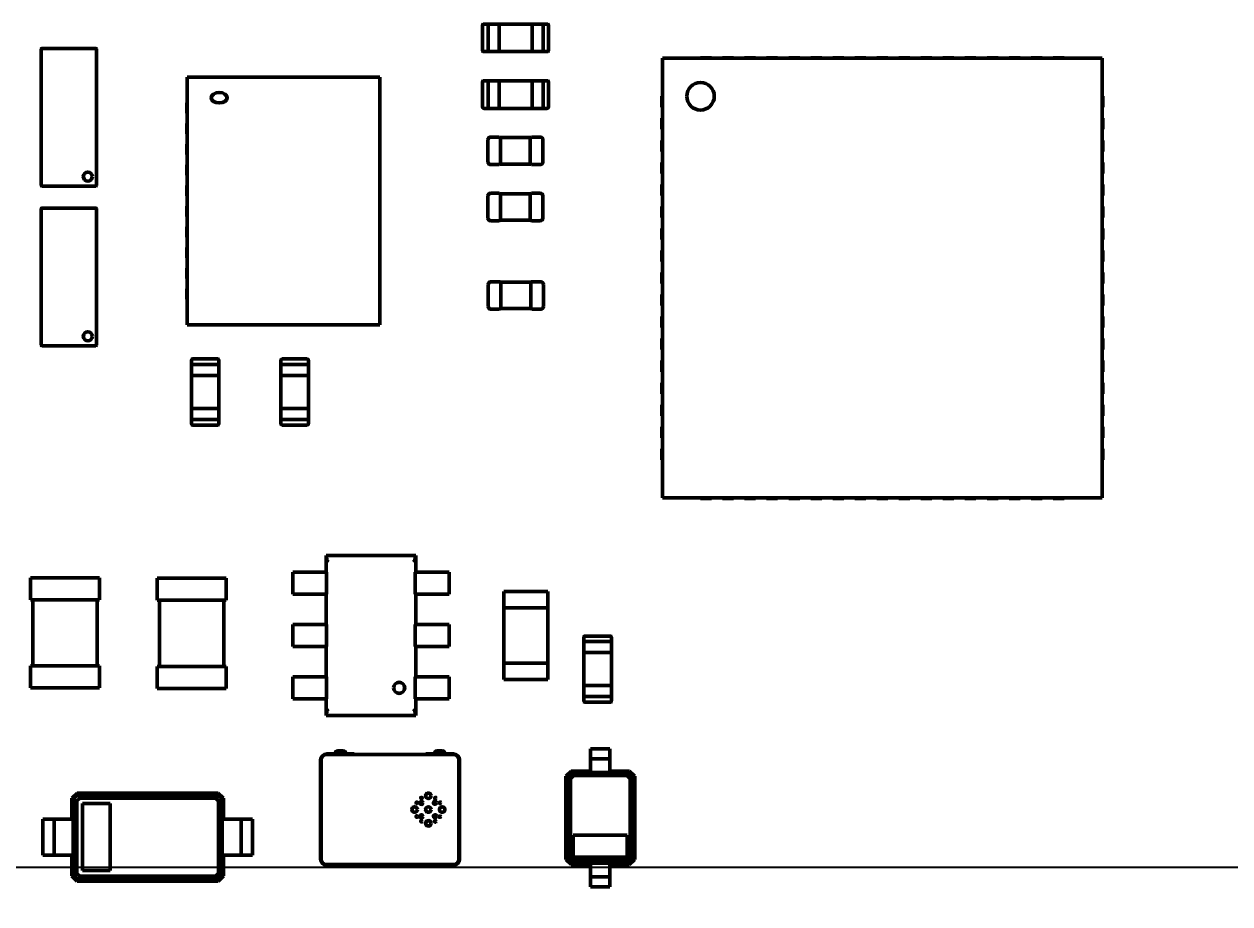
# Model space of a CAD drawing. Header units: millimetres. Extents: x 22 to 202, y 169 to 282.
# Drawn here: x 54.74 to 76.63, y 219.22 to 235.2 of the extents above; entities that cross this region are included whole.
import ezdxf

# ---------------------------------------------------------------- set-up
doc = ezdxf.new("R2010")
doc.units = ezdxf.units.MM
doc.header["$LTSCALE"] = 0.75
doc.layers.add('FD_Dimensions', color=7, linetype='Continuous', lineweight=25)
doc.layers.add('Visible', color=7, linetype='Continuous', lineweight=50)
doc.styles.get("Standard").update_dxf_attribs({"font": 'arial.ttf'})
doc.dimstyles.new('Dim-ISO-25', dxfattribs={"dimtxt": 2.5, "dimasz": 2.5, "dimexe": 1.5, "dimexo": 0, "dimgap": 1, "dimtad": 1, "dimzin": 4, "dimdsep": 46, "dimtxsty": 'Standard', "dimblk": 'OPEN90', "dimcen": 0, "dimazin": 1, "dimtp": 0.1, "dimtm": 0.1, "dimtfac": 0.72, "dimtmove": 0, "dimatfit": 3, "dimfxl": 1, "dimtzin": 4, "dimarcsym": 0})

# ---------------------------------------------------------------- blocks, each defined once
blk = doc.blocks.new('_Open90')
at = {"color": 0, "linetype": 'ByBlock', "lineweight": -2}
for p, q in [((-0.5, 0.5), (0, 0)), ((0, 0), (-1, 0)), ((0, 0), (-0.5, -0.5))]:
    blk.add_line(p, q, dxfattribs=at)
blk = doc.blocks.new('*D39')
at = {"layer": 'Defpoints', "color": 0, "transparency": 16777216}
for p in [(91.851481, 219.885579), (39.845512, 191.385202), (126.699789, 191.385202)]:
    blk.add_point(p, dxfattribs=at)
at = {"layer": 'FD_Dimensions', "color": 0, "lineweight": -2, "transparency": 16777216}
for p, q in [((91.851481, 219.885579), (38.345512, 219.885579)), ((39.845512, 217.385579), (39.845512, 193.885202)), ((126.699789, 191.385202), (38.345512, 191.385202))]:
    blk.add_line(p, q, dxfattribs=at)
at = {"layer": 'FD_Dimensions', "color": 0, "lineweight": -2, "transparency": 16777216, "xscale": 2.5, "yscale": 2.5, "zscale": 2.5}
for p, rotation in [((39.845512, 219.885579), 90), ((39.845512, 191.385202), 270)]:
    blk.add_blockref('_Open90', p, dxfattribs=dict(at, rotation=rotation))
at = {"layer": 'FD_Dimensions', "color": 0, "transparency": 16777216, "insert": (37.568245, 204.532394), "char_height": 2.5, "attachment_point": 5, "rotation": 90}
blk.add_mtext('28.50mm', dxfattribs=at)

msp = doc.modelspace()

# ---------------------------------------------------------------- linework, layer by layer
at = {"layer": 'Visible'}
for p, q in [((63.062, 235.174), (63.062, 234.716)), ((63.085, 235.194), (63.168, 235.194)), ((63.162, 235.188), (63.162, 234.702)), ((63.182, 235.194), (63.168, 235.194)), ((64.142, 235.195), (63.182, 235.195)), ((63.182, 235.194), (63.182, 235.195)), ((63.182, 235.194), (63.342, 235.194)), ((63.362, 235.175), (63.362, 235.188)), ((63.362, 235.175), (63.362, 234.715)), ((63.962, 235.188), (63.962, 235.175)), ((63.962, 235.175), (63.962, 234.715)), ((63.982, 235.194), (63.968, 235.194)), ((63.982, 235.194), (64.142, 235.194)), ((64.142, 235.195), (64.142, 235.194)), ((64.156, 235.194), (64.142, 235.194)), ((64.156, 235.194), (64.238, 235.194)), ((64.162, 234.702), (64.162, 235.188)), ((64.262, 234.716), (64.262, 235.174)), ((55.053, 232.265), (55.053, 234.745)), ((55.063, 234.755), (56.043, 234.755)), ((56.053, 234.745), (56.053, 232.265)), ((63.085, 234.696), (63.168, 234.696)), ((63.182, 234.696), (63.168, 234.696)), ((63.182, 234.695), (63.182, 234.696)), ((63.182, 234.696), (63.342, 234.696)), ((63.182, 234.695), (64.142, 234.695)), ((63.356, 234.696), (63.342, 234.696)), ((63.362, 234.702), (63.362, 234.715)), ((63.962, 234.715), (63.962, 234.702)), ((64.142, 234.696), (63.982, 234.696)), ((64.142, 234.696), (64.156, 234.696)), ((64.142, 234.696), (64.142, 234.695)), ((64.238, 234.696), (64.156, 234.696)), ((55.048, 234.605), (55.053, 234.605)), ((55.048, 234.605), (55.048, 234.405)), ((55.048, 234.405), (55.053, 234.405)), ((56.058, 234.605), (56.053, 234.605)), ((56.058, 234.405), (56.053, 234.405)), ((56.058, 234.605), (56.058, 234.405)), ((66.329, 234.575), (66.329, 226.595)), ((66.329, 234.575), (74.309, 234.575)), ((67.019, 234.585), (67.019, 234.575)), ((67.219, 234.585), (67.019, 234.585)), ((67.219, 234.575), (67.219, 234.585)), ((67.419, 234.585), (67.419, 234.575)), ((67.619, 234.585), (67.419, 234.585)), ((67.619, 234.575), (67.619, 234.585)), ((67.819, 234.585), (67.819, 234.575)), ((68.019, 234.585), (67.819, 234.585)), ((68.019, 234.575), (68.019, 234.585)), ((68.219, 234.585), (68.219, 234.575)), ((68.419, 234.585), (68.219, 234.585)), ((68.419, 234.575), (68.419, 234.585)), ((68.619, 234.585), (68.619, 234.575)), ((68.819, 234.585), (68.619, 234.585)), ((68.819, 234.575), (68.819, 234.585)), ((69.019, 234.585), (69.019, 234.575)), ((69.219, 234.585), (69.019, 234.585)), ((69.219, 234.575), (69.219, 234.585)), ((69.419, 234.585), (69.419, 234.575)), ((69.619, 234.585), (69.419, 234.585)), ((69.619, 234.575), (69.619, 234.585)), ((69.819, 234.585), (69.819, 234.575)), ((70.019, 234.585), (69.819, 234.585)), ((70.019, 234.575), (70.019, 234.585)), ((70.219, 234.585), (70.219, 234.575)), ((70.419, 234.585), (70.219, 234.585)), ((70.419, 234.575), (70.419, 234.585)), ((70.619, 234.585), (70.619, 234.575)), ((70.819, 234.585), (70.619, 234.585)), ((70.819, 234.575), (70.819, 234.585)), ((71.019, 234.585), (71.019, 234.575)), ((71.219, 234.585), (71.019, 234.585)), ((71.219, 234.575), (71.219, 234.585)), ((71.419, 234.585), (71.419, 234.575)), ((71.619, 234.585), (71.419, 234.585)), ((71.619, 234.575), (71.619, 234.585)), ((71.819, 234.585), (71.819, 234.575)), ((72.019, 234.585), (71.819, 234.585)), ((72.019, 234.575), (72.019, 234.585)), ((72.219, 234.585), (72.219, 234.575)), ((72.419, 234.585), (72.219, 234.585)), ((72.419, 234.575), (72.419, 234.585)), ((72.619, 234.585), (72.619, 234.575)), ((72.819, 234.585), (72.619, 234.585)), ((72.819, 234.575), (72.819, 234.585)), ((73.019, 234.585), (73.019, 234.575)), ((73.219, 234.585), (73.019, 234.585)), ((73.219, 234.575), (73.219, 234.585)), ((73.419, 234.585), (73.419, 234.575)), ((73.619, 234.585), (73.419, 234.585)), ((73.619, 234.575), (73.619, 234.585)), ((74.309, 234.575), (74.309, 226.595)), ((61.2, 234.234), (57.7, 234.234)), ((57.7, 234.234), (57.7, 229.734)), ((58.429, 234.235), (58.72, 234.235)), ((58.429, 234.234), (58.429, 234.235)), ((58.72, 234.235), (58.72, 234.234)), ((59.012, 234.235), (59.304, 234.235)), ((59.012, 234.234), (59.012, 234.235)), ((59.304, 234.235), (59.304, 234.234)), ((59.595, 234.235), (59.887, 234.235)), ((59.595, 234.234), (59.595, 234.235)), ((59.887, 234.235), (59.887, 234.234)), ((60.179, 234.235), (60.47, 234.235)), ((60.179, 234.234), (60.179, 234.235)), ((60.47, 234.235), (60.47, 234.234)), ((61.2, 229.734), (61.2, 234.234)), ((55.048, 234.103), (55.053, 234.103)), ((55.048, 234.103), (55.048, 233.907)), ((56.058, 234.103), (56.053, 234.103)), ((56.058, 234.103), (56.058, 233.907)), ((63.062, 234.144), (63.062, 233.686)), ((63.085, 234.164), (63.168, 234.164)), ((63.162, 234.158), (63.162, 233.672)), ((63.182, 234.164), (63.168, 234.164)), ((64.142, 234.165), (63.182, 234.165)), ((63.182, 234.164), (63.182, 234.165)), ((63.182, 234.164), (63.342, 234.164)), ((63.362, 234.145), (63.362, 234.158)), ((63.362, 234.145), (63.362, 233.685)), ((63.962, 234.158), (63.962, 234.145)), ((63.962, 234.145), (63.962, 233.685)), ((63.982, 234.164), (63.968, 234.164)), ((63.982, 234.164), (64.142, 234.164)), ((64.142, 234.165), (64.142, 234.164)), ((64.156, 234.164), (64.142, 234.164)), ((64.156, 234.164), (64.238, 234.164)), ((64.162, 233.672), (64.162, 234.158)), ((64.262, 233.686), (64.262, 234.144)), ((55.048, 233.907), (55.053, 233.907)), ((56.058, 233.907), (56.053, 233.907)), ((57.698, 233.765), (57.7, 233.765)), ((57.698, 233.578), (57.698, 233.765)), ((61.2, 233.765), (61.201, 233.765)), ((61.201, 233.765), (61.201, 233.578)), ((66.329, 233.885), (66.319, 233.885)), ((66.319, 233.885), (66.319, 233.685)), ((74.319, 233.885), (74.309, 233.885)), ((74.319, 233.685), (74.319, 233.885)), ((55.048, 233.705), (55.053, 233.705)), ((55.048, 233.705), (55.048, 233.305)), ((56.058, 233.705), (56.053, 233.705)), ((56.058, 233.705), (56.058, 233.305)), ((57.7, 233.578), (57.698, 233.578)), ((61.201, 233.578), (61.2, 233.578)), ((63.085, 233.666), (63.168, 233.666)), ((63.182, 233.666), (63.168, 233.666)), ((63.182, 233.665), (63.182, 233.666)), ((63.182, 233.666), (63.342, 233.666)), ((63.182, 233.665), (64.142, 233.665)), ((63.356, 233.666), (63.342, 233.666)), ((63.362, 233.672), (63.362, 233.685)), ((63.962, 233.685), (63.962, 233.672)), ((64.142, 233.666), (63.982, 233.666)), ((64.142, 233.666), (64.156, 233.666)), ((64.142, 233.666), (64.142, 233.665)), ((64.238, 233.666), (64.156, 233.666)), ((66.319, 233.685), (66.329, 233.685)), ((74.309, 233.685), (74.319, 233.685)), ((55.048, 233.305), (55.053, 233.305)), ((56.058, 233.305), (56.053, 233.305)), ((57.698, 233.39), (57.7, 233.39)), ((57.698, 233.203), (57.698, 233.39)), ((61.2, 233.39), (61.201, 233.39)), ((61.201, 233.39), (61.201, 233.203)), ((66.329, 233.485), (66.319, 233.485)), ((66.319, 233.485), (66.319, 233.285)), ((74.319, 233.485), (74.309, 233.485)), ((74.319, 233.285), (74.319, 233.485)), ((55.048, 233.098), (55.053, 233.098)), ((55.048, 233.098), (55.048, 232.913)), ((56.058, 233.098), (56.053, 233.098)), ((56.058, 233.098), (56.058, 232.913)), ((57.7, 233.203), (57.698, 233.203)), ((61.201, 233.203), (61.2, 233.203)), ((63.159, 233.095), (63.159, 232.695)), ((63.353, 233.145), (63.209, 233.145)), ((63.929, 233.135), (63.389, 233.135)), ((63.389, 233.095), (63.389, 233.135)), ((63.389, 233.095), (63.389, 232.695)), ((63.929, 233.095), (63.929, 233.135)), ((63.929, 233.095), (63.929, 232.695)), ((64.109, 233.145), (63.966, 233.145)), ((64.159, 233.095), (64.159, 232.695)), ((66.319, 233.285), (66.329, 233.285)), ((74.309, 233.285), (74.319, 233.285)), ((55.048, 232.913), (55.053, 232.913)), ((56.058, 232.913), (56.053, 232.913)), ((57.698, 233.015), (57.7, 233.015)), ((57.698, 232.828), (57.698, 233.015)), ((61.2, 233.015), (61.201, 233.015)), ((61.201, 233.015), (61.201, 232.828)), ((66.329, 233.085), (66.319, 233.085)), ((66.319, 233.085), (66.319, 232.885)), ((66.319, 232.885), (66.329, 232.885)), ((74.319, 233.085), (74.309, 233.085)), ((74.309, 232.885), (74.319, 232.885)), ((74.319, 232.885), (74.319, 233.085)), ((57.7, 232.828), (57.698, 232.828)), ((61.201, 232.828), (61.2, 232.828)), ((63.389, 232.655), (63.389, 232.695)), ((63.929, 232.655), (63.389, 232.655)), ((63.929, 232.655), (63.929, 232.695)), ((66.329, 232.685), (66.319, 232.685)), ((66.319, 232.685), (66.319, 232.485)), ((74.319, 232.685), (74.309, 232.685)), ((74.319, 232.485), (74.319, 232.685)), ((55.048, 232.603), (55.053, 232.603)), ((55.048, 232.603), (55.048, 232.407)), ((56.058, 232.603), (56.053, 232.603)), ((56.058, 232.603), (56.058, 232.407)), ((57.698, 232.64), (57.7, 232.64)), ((57.698, 232.453), (57.698, 232.64)), ((57.7, 232.453), (57.698, 232.453)), ((61.2, 232.64), (61.201, 232.64)), ((61.201, 232.453), (61.2, 232.453)), ((61.201, 232.64), (61.201, 232.453)), ((63.353, 232.645), (63.209, 232.645)), ((64.109, 232.645), (63.966, 232.645)), ((66.319, 232.485), (66.329, 232.485)), ((74.309, 232.485), (74.319, 232.485)), ((55.048, 232.407), (55.053, 232.407)), ((56.043, 232.255), (55.063, 232.255)), ((56.058, 232.407), (56.053, 232.407)), ((57.698, 232.265), (57.7, 232.265)), ((57.698, 232.078), (57.698, 232.265)), ((61.2, 232.265), (61.201, 232.265)), ((61.201, 232.265), (61.201, 232.078)), ((66.329, 232.285), (66.319, 232.285)), ((66.319, 232.285), (66.319, 232.085)), ((74.319, 232.285), (74.309, 232.285)), ((74.319, 232.085), (74.319, 232.285)), ((57.7, 232.078), (57.698, 232.078)), ((61.201, 232.078), (61.2, 232.078)), ((63.159, 232.075), (63.159, 231.675)), ((63.353, 232.125), (63.209, 232.125)), ((63.929, 232.115), (63.389, 232.115)), ((63.389, 232.075), (63.389, 232.115)), ((63.389, 232.075), (63.389, 231.675)), ((63.929, 232.075), (63.929, 232.115)), ((63.929, 232.075), (63.929, 231.675)), ((64.109, 232.125), (63.966, 232.125)), ((64.159, 232.075), (64.159, 231.675)), ((66.319, 232.085), (66.329, 232.085)), ((74.309, 232.085), (74.319, 232.085)), ((55.053, 229.365), (55.053, 231.845)), ((55.063, 231.855), (56.043, 231.855)), ((56.053, 231.845), (56.053, 229.365)), ((57.698, 231.89), (57.7, 231.89)), ((57.698, 231.703), (57.698, 231.89)), ((61.2, 231.89), (61.201, 231.89)), ((61.201, 231.89), (61.201, 231.703)), ((66.329, 231.885), (66.319, 231.885)), ((66.319, 231.885), (66.319, 231.685)), ((74.319, 231.885), (74.309, 231.885)), ((74.319, 231.685), (74.319, 231.885)), ((55.048, 231.705), (55.053, 231.705)), ((55.048, 231.705), (55.048, 231.505)), ((56.058, 231.705), (56.053, 231.705)), ((56.058, 231.705), (56.058, 231.505)), ((57.7, 231.703), (57.698, 231.703)), ((61.201, 231.703), (61.2, 231.703)), ((63.353, 231.625), (63.209, 231.625)), ((63.389, 231.635), (63.389, 231.675)), ((63.929, 231.635), (63.389, 231.635)), ((63.929, 231.635), (63.929, 231.675)), ((64.109, 231.625), (63.966, 231.625)), ((66.319, 231.685), (66.329, 231.685)), ((74.309, 231.685), (74.319, 231.685)), ((55.048, 231.505), (55.053, 231.505)), ((56.058, 231.505), (56.053, 231.505)), ((57.698, 231.515), (57.7, 231.515)), ((57.698, 231.328), (57.698, 231.515)), ((61.2, 231.515), (61.201, 231.515)), ((61.201, 231.515), (61.201, 231.328)), ((66.329, 231.485), (66.319, 231.485)), ((66.319, 231.485), (66.319, 231.285)), ((74.319, 231.485), (74.309, 231.485)), ((74.319, 231.285), (74.319, 231.485)), ((55.048, 231.203), (55.053, 231.203)), ((55.048, 231.203), (55.048, 231.007)), ((56.058, 231.203), (56.053, 231.203)), ((56.058, 231.203), (56.058, 231.007)), ((57.7, 231.328), (57.698, 231.328)), ((57.698, 231.14), (57.7, 231.14)), ((57.698, 230.953), (57.698, 231.14)), ((61.201, 231.328), (61.2, 231.328)), ((61.2, 231.14), (61.201, 231.14)), ((61.201, 231.14), (61.201, 230.953)), ((66.319, 231.285), (66.329, 231.285)), ((74.309, 231.285), (74.319, 231.285)), ((55.048, 231.007), (55.053, 231.007)), ((56.058, 231.007), (56.053, 231.007)), ((57.7, 230.953), (57.698, 230.953)), ((61.201, 230.953), (61.2, 230.953)), ((66.329, 231.085), (66.319, 231.085)), ((66.319, 231.085), (66.319, 230.885)), ((74.319, 231.085), (74.309, 231.085)), ((74.319, 230.885), (74.319, 231.085)), ((55.048, 230.805), (55.053, 230.805)), ((55.048, 230.805), (55.048, 230.405)), ((56.058, 230.805), (56.053, 230.805)), ((56.058, 230.805), (56.058, 230.405)), ((57.698, 230.765), (57.7, 230.765)), ((57.698, 230.578), (57.698, 230.765)), ((61.2, 230.765), (61.201, 230.765)), ((61.201, 230.765), (61.201, 230.578)), ((66.319, 230.885), (66.329, 230.885)), ((66.329, 230.685), (66.319, 230.685)), ((66.319, 230.685), (66.319, 230.485)), ((74.309, 230.885), (74.319, 230.885)), ((74.319, 230.685), (74.309, 230.685)), ((74.319, 230.485), (74.319, 230.685)), ((57.7, 230.578), (57.698, 230.578)), ((61.201, 230.578), (61.2, 230.578)), ((63.166, 230.469), (63.166, 230.069)), ((63.359, 230.519), (63.216, 230.519)), ((63.936, 230.509), (63.396, 230.509)), ((63.396, 230.469), (63.396, 230.509)), ((63.396, 230.469), (63.396, 230.069)), ((63.936, 230.469), (63.936, 230.509)), ((63.936, 230.469), (63.936, 230.069)), ((64.116, 230.519), (63.972, 230.519)), ((64.166, 230.469), (64.166, 230.069)), ((66.319, 230.485), (66.329, 230.485)), ((74.309, 230.485), (74.319, 230.485)), ((55.048, 230.405), (55.053, 230.405)), ((56.058, 230.405), (56.053, 230.405)), ((57.698, 230.39), (57.7, 230.39)), ((57.698, 230.203), (57.698, 230.39)), ((61.2, 230.39), (61.201, 230.39)), ((61.201, 230.39), (61.201, 230.203)), ((66.329, 230.285), (66.319, 230.285)), ((66.319, 230.285), (66.319, 230.085)), ((74.319, 230.285), (74.309, 230.285)), ((74.319, 230.085), (74.319, 230.285)), ((55.048, 230.198), (55.053, 230.198)), ((55.048, 230.198), (55.048, 230.013)), ((56.058, 230.198), (56.053, 230.198)), ((56.058, 230.198), (56.058, 230.013)), ((57.7, 230.203), (57.698, 230.203)), ((61.201, 230.203), (61.2, 230.203)), ((63.396, 230.029), (63.396, 230.069)), ((63.936, 230.029), (63.396, 230.029)), ((63.936, 230.029), (63.936, 230.069)), ((66.319, 230.085), (66.329, 230.085)), ((74.309, 230.085), (74.319, 230.085)), ((55.048, 230.013), (55.053, 230.013)), ((56.058, 230.013), (56.053, 230.013)), ((63.359, 230.019), (63.216, 230.019)), ((64.116, 230.019), (63.972, 230.019)), ((66.329, 229.885), (66.319, 229.885)), ((66.319, 229.885), (66.319, 229.685)), ((74.319, 229.885), (74.309, 229.885)), ((74.319, 229.685), (74.319, 229.885)), ((55.048, 229.703), (55.053, 229.703)), ((55.048, 229.703), (55.048, 229.507)), ((56.058, 229.703), (56.053, 229.703)), ((56.058, 229.703), (56.058, 229.507)), ((57.7, 229.734), (61.2, 229.734)), ((58.429, 229.733), (58.429, 229.734)), ((58.72, 229.733), (58.429, 229.733)), ((58.72, 229.734), (58.72, 229.733)), ((59.012, 229.733), (59.012, 229.734)), ((59.304, 229.733), (59.012, 229.733)), ((59.304, 229.734), (59.304, 229.733)), ((59.595, 229.733), (59.595, 229.734)), ((59.887, 229.733), (59.595, 229.733)), ((59.887, 229.734), (59.887, 229.733)), ((60.179, 229.733), (60.179, 229.734)), ((60.47, 229.733), (60.179, 229.733)), ((60.47, 229.734), (60.47, 229.733)), ((66.319, 229.685), (66.329, 229.685)), ((74.309, 229.685), (74.319, 229.685)), ((55.048, 229.507), (55.053, 229.507)), ((56.058, 229.507), (56.053, 229.507)), ((66.329, 229.485), (66.319, 229.485)), ((66.319, 229.485), (66.319, 229.285)), ((74.319, 229.485), (74.309, 229.485)), ((74.319, 229.285), (74.319, 229.485)), ((56.043, 229.355), (55.063, 229.355)), ((66.319, 229.285), (66.329, 229.285)), ((74.309, 229.285), (74.319, 229.285)), ((57.777, 228.996), (57.777, 228.036)), ((57.777, 228.996), (57.778, 228.996)), ((57.778, 229.01), (57.778, 229.092)), ((57.778, 229.01), (57.778, 228.996)), ((57.778, 228.836), (57.778, 228.996)), ((58.27, 229.016), (57.784, 229.016)), ((58.256, 229.116), (57.798, 229.116)), ((58.276, 229.092), (58.276, 229.01)), ((58.276, 228.996), (58.276, 229.01)), ((58.276, 228.996), (58.276, 228.836)), ((58.276, 228.996), (58.277, 228.996)), ((58.277, 228.036), (58.277, 228.996)), ((59.403, 228.996), (59.403, 228.036)), ((59.403, 228.996), (59.404, 228.996)), ((59.404, 229.01), (59.404, 229.092)), ((59.404, 229.01), (59.404, 228.996)), ((59.404, 228.836), (59.404, 228.996)), ((59.896, 229.016), (59.41, 229.016)), ((59.882, 229.116), (59.424, 229.116)), ((59.902, 229.092), (59.902, 229.01)), ((59.902, 228.996), (59.902, 229.01)), ((59.902, 228.996), (59.902, 228.836)), ((59.902, 228.996), (59.903, 228.996)), ((59.903, 228.036), (59.903, 228.996)), ((66.329, 229.085), (66.319, 229.085)), ((66.319, 229.085), (66.319, 228.885)), ((74.319, 229.085), (74.309, 229.085)), ((74.319, 228.885), (74.319, 229.085)), ((57.778, 228.836), (57.778, 228.822)), ((57.784, 228.816), (57.797, 228.816)), ((57.797, 228.816), (58.257, 228.816)), ((58.257, 228.816), (58.27, 228.816)), ((59.404, 228.836), (59.404, 228.822)), ((59.41, 228.816), (59.423, 228.816)), ((59.423, 228.816), (59.883, 228.816)), ((59.883, 228.816), (59.896, 228.816)), ((66.319, 228.885), (66.329, 228.885)), ((74.309, 228.885), (74.319, 228.885)), ((66.329, 228.685), (66.319, 228.685)), ((66.319, 228.685), (66.319, 228.485)), ((74.319, 228.685), (74.309, 228.685)), ((74.319, 228.485), (74.319, 228.685)), ((66.319, 228.485), (66.329, 228.485)), ((66.329, 228.285), (66.319, 228.285)), ((66.319, 228.285), (66.319, 228.085)), ((74.309, 228.485), (74.319, 228.485)), ((74.319, 228.285), (74.309, 228.285)), ((74.319, 228.085), (74.319, 228.285)), ((57.778, 228.036), (57.778, 228.196)), ((57.797, 228.216), (57.784, 228.216)), ((57.797, 228.216), (58.257, 228.216)), ((58.27, 228.216), (58.257, 228.216)), ((58.276, 228.21), (58.276, 228.196)), ((58.276, 228.036), (58.276, 228.196)), ((59.404, 228.036), (59.404, 228.196)), ((59.423, 228.216), (59.41, 228.216)), ((59.423, 228.216), (59.883, 228.216)), ((59.896, 228.216), (59.883, 228.216)), ((59.902, 228.21), (59.902, 228.196)), ((59.902, 228.036), (59.902, 228.196)), ((66.319, 228.085), (66.329, 228.085)), ((74.309, 228.085), (74.319, 228.085)), ((57.778, 228.036), (57.777, 228.036)), ((57.778, 228.036), (57.778, 228.022)), ((57.778, 227.94), (57.778, 228.022)), ((57.784, 228.016), (58.27, 228.016)), ((57.798, 227.916), (58.256, 227.916)), ((58.277, 228.036), (58.276, 228.036)), ((58.276, 228.036), (58.276, 228.022)), ((58.276, 227.94), (58.276, 228.022)), ((59.404, 228.036), (59.403, 228.036)), ((59.404, 228.036), (59.404, 228.022)), ((59.404, 227.94), (59.404, 228.022)), ((59.41, 228.016), (59.896, 228.016)), ((59.424, 227.916), (59.882, 227.916)), ((59.903, 228.036), (59.902, 228.036)), ((59.902, 228.036), (59.902, 228.022)), ((59.902, 227.94), (59.902, 228.022)), ((66.329, 227.885), (66.319, 227.885)), ((66.319, 227.885), (66.319, 227.685)), ((74.319, 227.885), (74.309, 227.885)), ((74.319, 227.685), (74.319, 227.885)), ((66.319, 227.685), (66.329, 227.685)), ((74.309, 227.685), (74.319, 227.685)), ((66.329, 227.485), (66.319, 227.485)), ((66.319, 227.485), (66.319, 227.285)), ((74.319, 227.485), (74.309, 227.485)), ((74.319, 227.285), (74.319, 227.485)), ((66.319, 227.285), (66.329, 227.285)), ((74.309, 227.285), (74.319, 227.285)), ((66.329, 226.595), (74.309, 226.595)), ((67.019, 226.595), (67.019, 226.585)), ((67.019, 226.585), (67.219, 226.585)), ((67.219, 226.585), (67.219, 226.595)), ((67.419, 226.595), (67.419, 226.585)), ((67.419, 226.585), (67.619, 226.585)), ((67.619, 226.585), (67.619, 226.595)), ((67.819, 226.595), (67.819, 226.585)), ((67.819, 226.585), (68.019, 226.585)), ((68.019, 226.585), (68.019, 226.595)), ((68.219, 226.595), (68.219, 226.585)), ((68.219, 226.585), (68.419, 226.585)), ((68.419, 226.585), (68.419, 226.595)), ((68.619, 226.595), (68.619, 226.585)), ((68.619, 226.585), (68.819, 226.585)), ((68.819, 226.585), (68.819, 226.595)), ((69.019, 226.595), (69.019, 226.585)), ((69.019, 226.585), (69.219, 226.585)), ((69.219, 226.585), (69.219, 226.595)), ((69.419, 226.595), (69.419, 226.585)), ((69.419, 226.585), (69.619, 226.585)), ((69.619, 226.585), (69.619, 226.595)), ((69.819, 226.595), (69.819, 226.585)), ((69.819, 226.585), (70.019, 226.585)), ((70.019, 226.585), (70.019, 226.595)), ((70.219, 226.595), (70.219, 226.585)), ((70.219, 226.585), (70.419, 226.585)), ((70.419, 226.585), (70.419, 226.595)), ((70.619, 226.595), (70.619, 226.585)), ((70.619, 226.585), (70.819, 226.585)), ((70.819, 226.585), (70.819, 226.595)), ((71.019, 226.595), (71.019, 226.585)), ((71.019, 226.585), (71.219, 226.585)), ((71.219, 226.585), (71.219, 226.595)), ((71.419, 226.595), (71.419, 226.585)), ((71.419, 226.585), (71.619, 226.585)), ((71.619, 226.585), (71.619, 226.595)), ((71.819, 226.595), (71.819, 226.585)), ((71.819, 226.585), (72.019, 226.585)), ((72.019, 226.585), (72.019, 226.595)), ((72.219, 226.595), (72.219, 226.585)), ((72.219, 226.585), (72.419, 226.585)), ((72.419, 226.585), (72.419, 226.595)), ((72.619, 226.595), (72.619, 226.585)), ((72.619, 226.585), (72.819, 226.585)), ((72.819, 226.585), (72.819, 226.595)), ((73.019, 226.595), (73.019, 226.585)), ((73.019, 226.585), (73.219, 226.585)), ((73.219, 226.585), (73.219, 226.595)), ((73.419, 226.595), (73.419, 226.585)), ((73.419, 226.585), (73.619, 226.585)), ((73.619, 226.585), (73.619, 226.595)), ((60.224, 225.245), (60.224, 225.545)), ((61.849, 225.545), (60.224, 225.545)), ((60.224, 225.545), (60.245, 225.446)), ((60.245, 225.445), (60.264, 225.425)), ((61.809, 225.425), (61.829, 225.445)), ((61.829, 225.446), (61.849, 225.545)), ((61.849, 225.545), (61.849, 225.245)), ((59.823, 225.245), (59.618, 225.245)), ((59.618, 224.845), (59.618, 225.245)), ((59.883, 225.245), (59.823, 225.245)), ((59.91, 225.245), (59.883, 225.245)), ((59.91, 225.245), (60.122, 225.245)), ((60.233, 225.245), (60.122, 225.245)), ((60.233, 224.845), (60.233, 225.245)), ((61.952, 225.245), (61.841, 225.245)), ((61.841, 225.245), (61.841, 224.845)), ((61.952, 225.245), (62.164, 225.245)), ((62.191, 225.245), (62.164, 225.245)), ((62.251, 225.245), (62.191, 225.245)), ((62.456, 225.245), (62.251, 225.245)), ((62.456, 224.845), (62.456, 225.245)), ((54.899, 225.145), (54.859, 225.145)), ((54.859, 224.745), (54.859, 225.145)), ((56.069, 225.145), (54.899, 225.145)), ((56.069, 225.145), (56.109, 225.145)), ((56.109, 224.745), (56.109, 225.145)), ((57.199, 225.135), (57.159, 225.135)), ((57.159, 224.735), (57.159, 225.135)), ((58.369, 225.135), (57.199, 225.135)), ((58.369, 225.135), (58.409, 225.135)), ((58.409, 224.735), (58.409, 225.135)), ((59.618, 224.845), (59.823, 224.845)), ((59.823, 224.845), (59.883, 224.845)), ((59.883, 224.845), (59.91, 224.845)), ((60.122, 224.845), (59.91, 224.845)), ((60.122, 224.845), (60.233, 224.845)), ((60.224, 224.295), (60.224, 224.845)), ((61.841, 224.845), (61.952, 224.845)), ((61.849, 224.845), (61.849, 224.295)), ((62.164, 224.845), (61.952, 224.845)), ((62.164, 224.845), (62.191, 224.845)), ((62.191, 224.845), (62.251, 224.845)), ((62.251, 224.845), (62.456, 224.845)), ((63.447, 224.85), (63.447, 224.895)), ((64.247, 224.895), (63.447, 224.895)), ((63.447, 224.64), (63.447, 224.85)), ((64.247, 224.85), (64.247, 224.895)), ((64.247, 224.64), (64.247, 224.85)), ((54.899, 224.745), (54.859, 224.745)), ((54.899, 223.545), (54.899, 224.745)), ((56.069, 224.745), (54.899, 224.745)), ((56.069, 223.545), (56.069, 224.745)), ((56.069, 224.745), (56.109, 224.745)), ((57.199, 224.735), (57.159, 224.735)), ((57.199, 223.535), (57.199, 224.735)), ((58.369, 224.735), (57.199, 224.735)), ((58.369, 223.535), (58.369, 224.735)), ((58.369, 224.735), (58.409, 224.735)), ((63.447, 224.64), (63.447, 224.595)), ((63.447, 223.595), (63.447, 224.595)), ((64.247, 224.595), (63.447, 224.595)), ((64.247, 224.64), (64.247, 224.595)), ((64.247, 223.595), (64.247, 224.595)), ((59.823, 224.295), (59.618, 224.295)), ((59.618, 224.295), (59.618, 223.895)), ((59.883, 224.295), (59.823, 224.295)), ((59.91, 224.295), (59.883, 224.295)), ((59.91, 224.295), (60.122, 224.295)), ((60.233, 224.295), (60.122, 224.295)), ((60.233, 223.895), (60.233, 224.295)), ((61.952, 224.295), (61.841, 224.295)), ((61.841, 224.295), (61.841, 223.895)), ((61.952, 224.295), (62.164, 224.295)), ((62.191, 224.295), (62.164, 224.295)), ((62.251, 224.295), (62.191, 224.295)), ((62.456, 224.295), (62.251, 224.295)), ((62.456, 224.295), (62.456, 223.895)), ((59.618, 223.895), (59.823, 223.895)), ((59.823, 223.895), (59.883, 223.895)), ((59.883, 223.895), (59.91, 223.895)), ((60.122, 223.895), (59.91, 223.895)), ((60.122, 223.895), (60.233, 223.895)), ((60.224, 223.345), (60.224, 223.895)), ((61.841, 223.895), (61.952, 223.895)), ((61.849, 223.895), (61.849, 223.345)), ((62.164, 223.895), (61.952, 223.895)), ((62.164, 223.895), (62.191, 223.895)), ((62.191, 223.895), (62.251, 223.895)), ((62.251, 223.895), (62.456, 223.895)), ((64.902, 223.965), (64.902, 223.005)), ((64.902, 223.965), (64.903, 223.965)), ((64.903, 223.979), (64.903, 224.062)), ((64.903, 223.979), (64.903, 223.965)), ((64.903, 223.805), (64.903, 223.965)), ((65.395, 223.985), (64.909, 223.985)), ((65.381, 224.085), (64.923, 224.085)), ((65.401, 224.062), (65.401, 223.979)), ((65.401, 223.965), (65.401, 223.979)), ((65.401, 223.965), (65.401, 223.805)), ((65.401, 223.965), (65.402, 223.965)), ((65.402, 223.005), (65.402, 223.965)), ((64.903, 223.805), (64.903, 223.791)), ((64.909, 223.785), (64.922, 223.785)), ((64.922, 223.785), (65.382, 223.785)), ((65.382, 223.785), (65.395, 223.785)), ((54.899, 223.545), (54.859, 223.545)), ((54.859, 223.145), (54.859, 223.545)), ((56.069, 223.545), (54.899, 223.545)), ((56.069, 223.545), (56.109, 223.545)), ((56.109, 223.145), (56.109, 223.545)), ((57.199, 223.535), (57.159, 223.535)), ((57.159, 223.135), (57.159, 223.535)), ((58.369, 223.535), (57.199, 223.535)), ((58.369, 223.535), (58.409, 223.535)), ((58.409, 223.135), (58.409, 223.535)), ((63.447, 223.55), (63.447, 223.595)), ((64.247, 223.595), (63.447, 223.595)), ((63.447, 223.34), (63.447, 223.55)), ((64.247, 223.55), (64.247, 223.595)), ((64.247, 223.34), (64.247, 223.55)), ((59.823, 223.345), (59.618, 223.345)), ((59.618, 222.945), (59.618, 223.345)), ((59.883, 223.345), (59.823, 223.345)), ((59.91, 223.345), (59.883, 223.345)), ((59.91, 223.345), (60.122, 223.345)), ((60.233, 223.345), (60.122, 223.345)), ((60.233, 222.945), (60.233, 223.345)), ((61.952, 223.345), (61.841, 223.345)), ((61.841, 223.345), (61.841, 222.945)), ((61.952, 223.345), (62.164, 223.345)), ((62.191, 223.345), (62.164, 223.345)), ((62.251, 223.345), (62.191, 223.345)), ((62.456, 223.345), (62.251, 223.345)), ((62.456, 222.945), (62.456, 223.345)), ((63.447, 223.34), (63.447, 223.295)), ((64.247, 223.295), (63.447, 223.295)), ((64.247, 223.34), (64.247, 223.295)), ((54.899, 223.145), (54.859, 223.145)), ((56.069, 223.145), (54.899, 223.145)), ((56.069, 223.145), (56.109, 223.145)), ((57.199, 223.135), (57.159, 223.135)), ((58.369, 223.135), (57.199, 223.135)), ((58.369, 223.135), (58.409, 223.135)), ((64.903, 223.005), (64.903, 223.165)), ((64.922, 223.185), (64.909, 223.185)), ((64.922, 223.185), (65.382, 223.185)), ((65.395, 223.185), (65.382, 223.185)), ((65.401, 223.179), (65.401, 223.165)), ((65.401, 223.005), (65.401, 223.165)), ((59.823, 222.945), (59.618, 222.945)), ((59.883, 222.945), (59.823, 222.945)), ((59.91, 222.945), (59.883, 222.945)), ((59.91, 222.945), (60.122, 222.945)), ((60.233, 222.945), (60.122, 222.945)), ((60.224, 222.645), (60.224, 222.945)), ((61.952, 222.945), (61.841, 222.945)), ((61.849, 222.945), (61.849, 222.645)), ((61.952, 222.945), (62.164, 222.945)), ((62.191, 222.945), (62.164, 222.945)), ((62.251, 222.945), (62.191, 222.945)), ((62.456, 222.945), (62.251, 222.945)), ((64.903, 223.005), (64.902, 223.005)), ((64.903, 223.005), (64.903, 222.991)), ((64.903, 222.909), (64.903, 222.991)), ((64.909, 222.985), (65.395, 222.985)), ((64.923, 222.885), (65.381, 222.885)), ((65.402, 223.005), (65.401, 223.005)), ((65.401, 223.005), (65.401, 222.991)), ((65.401, 222.909), (65.401, 222.991)), ((60.245, 222.745), (60.224, 222.645)), ((60.224, 222.645), (61.849, 222.645)), ((60.264, 222.765), (60.245, 222.746)), ((61.829, 222.746), (61.809, 222.765)), ((61.849, 222.645), (61.829, 222.745)), ((60.234, 221.945), (60.384, 221.945)), ((62.534, 221.935), (60.234, 221.935)), ((60.384, 221.935), (60.384, 221.949)), ((60.534, 221.999), (60.434, 221.999)), ((60.584, 221.949), (60.584, 221.935)), ((60.584, 221.945), (60.734, 221.945)), ((60.734, 221.945), (60.734, 221.935)), ((62.034, 221.945), (62.184, 221.945)), ((62.034, 221.935), (62.034, 221.945)), ((62.184, 221.935), (62.184, 221.949)), ((62.234, 221.999), (62.334, 221.999)), ((62.384, 221.949), (62.384, 221.935)), ((62.384, 221.945), (62.534, 221.945)), ((65.024, 222.035), (65.024, 221.925)), ((65.024, 222.035), (65.374, 222.035)), ((65.024, 221.925), (65.024, 221.855)), ((65.374, 222.035), (65.374, 221.925)), ((65.374, 221.925), (65.374, 221.855)), ((60.124, 220.035), (60.124, 221.835)), ((60.134, 221.835), (60.134, 220.035)), ((62.634, 220.035), (62.634, 221.835)), ((62.644, 221.835), (62.644, 220.035)), ((65.024, 221.635), (65.024, 221.855)), ((65.024, 221.855), (65.374, 221.855)), ((65.374, 221.635), (65.374, 221.855)), ((64.574, 221.54), (64.669, 221.635)), ((64.574, 220.03), (64.574, 221.54)), ((64.599, 221.528), (64.682, 221.61)), ((64.599, 221.528), (64.659, 221.498)), ((64.599, 220.043), (64.599, 221.528)), ((64.659, 221.498), (64.712, 221.551)), ((64.659, 220.073), (64.659, 221.498)), ((64.669, 221.635), (65.024, 221.635)), ((64.682, 221.61), (65.024, 221.61)), ((64.682, 221.61), (64.712, 221.551)), ((64.712, 221.551), (65.687, 221.551)), ((65.024, 221.61), (65.374, 221.61)), ((65.374, 221.635), (65.729, 221.635)), ((65.374, 221.61), (65.717, 221.61)), ((65.717, 221.61), (65.687, 221.551)), ((65.687, 221.551), (65.74, 221.498)), ((65.717, 221.61), (65.799, 221.528)), ((65.729, 221.635), (65.824, 221.54)), ((65.799, 221.528), (65.74, 221.498)), ((65.74, 221.498), (65.74, 220.073)), ((65.799, 221.528), (65.799, 220.043)), ((65.824, 221.54), (65.824, 220.03)), ((55.609, 221.14), (55.704, 221.235)), ((55.609, 220.76), (55.609, 221.14)), ((55.634, 221.128), (55.717, 221.21)), ((55.634, 220.76), (55.634, 221.128)), ((55.634, 221.128), (55.701, 221.094)), ((55.701, 221.094), (55.75, 221.144)), ((55.701, 219.776), (55.701, 221.094)), ((55.704, 221.235), (58.264, 221.235)), ((55.717, 221.21), (58.252, 221.21)), ((55.717, 221.21), (55.75, 221.144)), ((55.75, 221.144), (58.219, 221.144)), ((58.252, 221.21), (58.219, 221.144)), ((58.219, 221.144), (58.268, 221.094)), ((58.252, 221.21), (58.334, 221.128)), ((58.264, 221.235), (58.359, 221.14)), ((58.334, 221.128), (58.268, 221.094)), ((58.268, 221.094), (58.268, 219.776)), ((58.334, 221.128), (58.334, 220.76)), ((58.359, 221.14), (58.359, 220.76)), ((55.801, 219.827), (55.801, 221.044)), ((56.301, 221.044), (55.801, 221.044)), ((56.301, 219.827), (56.301, 221.044)), ((55.084, 220.76), (55.169, 220.76)), ((55.084, 220.11), (55.084, 220.76)), ((55.169, 220.76), (55.289, 220.76)), ((55.609, 220.76), (55.289, 220.76)), ((55.289, 220.11), (55.289, 220.76)), ((55.634, 220.11), (55.634, 220.76)), ((58.334, 220.76), (58.334, 220.11)), ((58.359, 220.76), (58.679, 220.76)), ((58.799, 220.76), (58.679, 220.76)), ((58.679, 220.76), (58.679, 220.11)), ((58.884, 220.76), (58.799, 220.76)), ((58.884, 220.76), (58.884, 220.11)), ((64.709, 220.47), (64.709, 220.07)), ((65.69, 220.47), (64.709, 220.47)), ((65.69, 220.47), (65.69, 220.07)), ((55.084, 220.11), (55.169, 220.11)), ((55.169, 220.11), (55.289, 220.11)), ((55.609, 220.11), (55.289, 220.11)), ((55.609, 219.73), (55.609, 220.11)), ((55.634, 219.743), (55.634, 220.11)), ((58.334, 220.11), (58.334, 219.743)), ((58.359, 220.11), (58.679, 220.11)), ((58.359, 220.11), (58.359, 219.73)), ((58.799, 220.11), (58.679, 220.11)), ((58.884, 220.11), (58.799, 220.11)), ((64.669, 219.935), (64.574, 220.03)), ((64.599, 220.043), (64.659, 220.073)), ((64.682, 219.96), (64.599, 220.043)), ((64.712, 220.02), (64.659, 220.073)), ((64.682, 219.96), (64.712, 220.02)), ((65.024, 219.96), (64.682, 219.96)), ((65.69, 220.07), (64.709, 220.07)), ((65.687, 220.02), (64.712, 220.02)), ((65.374, 219.96), (65.024, 219.96)), ((65.717, 219.96), (65.374, 219.96)), ((65.74, 220.073), (65.687, 220.02)), ((65.717, 219.96), (65.687, 220.02)), ((65.799, 220.043), (65.717, 219.96)), ((65.824, 220.03), (65.729, 219.935)), ((65.799, 220.043), (65.74, 220.073)), ((55.634, 219.743), (55.701, 219.776)), ((55.717, 219.66), (55.634, 219.743)), ((55.75, 219.727), (55.701, 219.776)), ((56.301, 219.827), (55.801, 219.827)), ((58.268, 219.776), (58.219, 219.727)), ((58.334, 219.743), (58.252, 219.66)), ((58.334, 219.743), (58.268, 219.776)), ((60.234, 219.935), (62.534, 219.935)), ((60.734, 219.925), (60.234, 219.925)), ((60.734, 219.935), (60.734, 219.925)), ((62.034, 219.925), (62.034, 219.935)), ((62.534, 219.925), (62.034, 219.925)), ((65.024, 219.935), (64.669, 219.935)), ((65.024, 219.935), (65.024, 219.715)), ((65.729, 219.935), (65.374, 219.935)), ((65.374, 219.935), (65.374, 219.715)), ((55.704, 219.635), (55.609, 219.73)), ((58.264, 219.635), (55.704, 219.635)), ((55.717, 219.66), (55.75, 219.727)), ((58.252, 219.66), (55.717, 219.66)), ((58.219, 219.727), (55.75, 219.727)), ((58.252, 219.66), (58.219, 219.727)), ((58.359, 219.73), (58.264, 219.635)), ((65.024, 219.645), (65.024, 219.715)), ((65.374, 219.715), (65.024, 219.715)), ((65.024, 219.535), (65.024, 219.645)), ((65.374, 219.535), (65.024, 219.535)), ((65.374, 219.645), (65.374, 219.715)), ((65.374, 219.535), (65.374, 219.645))]:
    msp.add_line(p, q, dxfattribs=at)
at = {"layer": 'Visible', "extrusion": (0, 0, -1)}
for centre, radius in [((-67.019, 233.885), 0.25), ((-61.549, 223.145), 0.1)]:
    msp.add_circle(centre, radius, dxfattribs=at)
at = {"layer": 'Visible'}
for centre, radius in [((55.898, 232.428), 0.0819), ((55.898, 229.528), 0.0819), ((61.869, 221.06), 0.015), ((61.952, 221.057), 0.03), ((61.954, 221.145), 0.015), ((62.079, 221.185), 0.05), ((62.199, 221.06), 0.03), ((62.206, 221.143), 0.015), ((62.291, 221.058), 0.015), ((61.829, 220.935), 0.05), ((61.954, 220.81), 0.03), ((62.079, 220.935), 0.05), ((62.202, 220.813), 0.03), ((62.329, 220.935), 0.05), ((61.867, 220.808), 0.015), ((61.952, 220.723), 0.015), ((62.079, 220.685), 0.05), ((62.204, 220.721), 0.015), ((62.289, 220.806), 0.015)]:
    msp.add_circle(centre, radius, dxfattribs=at)
for centre, radius, start, end in [((63.168, 235.188), 0.006, 90, 180), ((64.156, 235.188), 0.006, 0, 90), ((55.063, 234.745), 0.01, 90, 180), ((56.043, 234.745), 0.01, 0, 90), ((63.356, 234.702), 0.006, 270, 360), ((64.156, 234.702), 0.006, 270, 0), ((63.168, 234.158), 0.006, 90, 180), ((64.156, 234.158), 0.006, 0, 90), ((63.356, 233.672), 0.006, 270, 360), ((64.156, 233.672), 0.006, 270, 0), ((63.209, 233.095), 0.05, 90, 180), ((63.353, 233.095), 0.05, 74.0625, 90), ((63.966, 233.095), 0.05, 90, 105.9375), ((64.109, 233.095), 0.05, 0, 90), ((55.063, 232.265), 0.01, 180, 270), ((56.043, 232.265), 0.01, 270, 0), ((63.209, 232.075), 0.05, 90, 180), ((63.353, 232.075), 0.05, 74.0625, 90), ((63.966, 232.075), 0.05, 90, 105.9375), ((64.109, 232.075), 0.05, 0, 90), ((55.063, 231.845), 0.01, 90, 180), ((56.043, 231.845), 0.01, 0, 90), ((63.216, 230.469), 0.05, 90, 180), ((63.359, 230.469), 0.05, 74.0625, 90), ((63.972, 230.469), 0.05, 90, 105.9375), ((64.116, 230.469), 0.05, 0, 90), ((55.063, 229.365), 0.01, 180, 270), ((56.043, 229.365), 0.01, 270, 0), ((57.784, 229.01), 0.006, 90, 180), ((58.27, 229.01), 0.006, 0, 90), ((59.41, 229.01), 0.006, 90, 180), ((59.896, 229.01), 0.006, 0, 90), ((58.27, 228.21), 0.006, 0, 90), ((59.896, 228.21), 0.006, 0, 90), ((57.784, 228.022), 0.006, 180, 270), ((59.41, 228.022), 0.006, 180, 270), ((64.909, 223.979), 0.006, 90, 180), ((65.395, 223.979), 0.006, 0, 90), ((65.395, 223.179), 0.006, 0, 90), ((64.909, 222.991), 0.006, 180, 270), ((60.234, 221.835), 0.1, 90, 180), ((62.534, 221.835), 0.1, 0, 90), ((60.234, 220.035), 0.1, 180, 270), ((62.534, 220.035), 0.1, 270, 0)]:
    msp.add_arc(centre, radius, start, end, dxfattribs=at)
at = {"layer": 'Visible', "extrusion": (0, 0, -1)}
for centre, radius, start, end in [((-63.356, 235.188), 0.006, 90.7287, 180), ((-63.968, 235.188), 0.006, 360, 90), ((-63.168, 234.702), 0.006, 270, 0), ((-63.968, 234.702), 0.006, 270.7287, 0), ((-63.356, 234.158), 0.006, 90.7287, 180), ((-63.968, 234.158), 0.006, 360, 90), ((-63.168, 233.672), 0.006, 270, 0), ((-63.968, 233.672), 0.006, 270.7287, 0), ((-63.209, 232.695), 0.05, 270, 0), ((-64.109, 232.695), 0.05, 180, 270), ((-63.353, 232.695), 0.05, 254.0625, 270), ((-63.966, 232.695), 0.05, 270, 285.9375), ((-63.209, 231.675), 0.05, 270, 0), ((-63.353, 231.675), 0.05, 254.0625, 270), ((-63.966, 231.675), 0.05, 270, 285.9375), ((-64.109, 231.675), 0.05, 180, 270), ((-63.216, 230.069), 0.05, 270, 0), ((-64.116, 230.069), 0.05, 180, 270), ((-63.359, 230.069), 0.05, 254.0625, 270), ((-63.972, 230.069), 0.05, 270, 285.9375), ((-57.784, 228.822), 0.006, 270, 0), ((-58.27, 228.822), 0.006, 180.7287, 270), ((-59.41, 228.822), 0.006, 270, 0), ((-59.896, 228.822), 0.006, 180.7287, 270), ((-57.784, 228.21), 0.006, 0.7287, 90), ((-59.41, 228.21), 0.006, 0.7287, 90), ((-58.27, 228.022), 0.006, 180, 270), ((-59.896, 228.022), 0.006, 180, 270), ((-64.909, 223.791), 0.006, 270, 0), ((-65.395, 223.791), 0.006, 180.7287, 270), ((-64.909, 223.179), 0.006, 0.7287, 90), ((-65.395, 222.991), 0.006, 180, 270), ((-60.234, 221.835), 0.11, 0, 90), ((-60.434, 221.949), 0.05, 0, 90), ((-60.534, 221.949), 0.05, 90, 180), ((-62.234, 221.949), 0.05, 0, 90), ((-62.334, 221.949), 0.05, 90, 180), ((-62.534, 221.835), 0.11, 90, 180), ((-60.234, 220.035), 0.11, 270, 0), ((-62.534, 220.035), 0.11, 180, 270)]:
    msp.add_arc(centre, radius, start, end, dxfattribs=at)
at = {"layer": 'Visible'}
for centre, major_axis, ratio, start_param, end_param in [((63.085, 235.175), (0.0234, 0.0008), 0.843489, 1.527429, 3.112906), ((64.238, 235.175), (-0.0234, 0.0008), 0.843482, 3.170174, 4.755603), ((63.085, 234.716), (-0.0234, 0.0008), 0.843482, 0.028581, 1.614011), ((64.238, 234.716), (0.0234, 0.0008), 0.843488, 4.669024, 6.254499), ((63.085, 234.145), (0.0234, 0.0008), 0.843489, 1.527429, 3.112906), ((64.238, 234.145), (-0.0234, 0.0008), 0.843482, 3.170174, 4.755603), ((58.283, 233.859), (0.146, 0), 0.642861, 1.570796326776333, 7.853981633955919), ((63.085, 233.686), (-0.0234, 0.0008), 0.843482, 0.028581, 1.614011), ((64.238, 233.686), (0.0234, 0.0008), 0.843488, 4.669024, 6.254499), ((57.798, 229.093), (0.0008, 0.0234), 0.843482, 0.028581, 1.614011), ((58.256, 229.093), (-0.0008, 0.0234), 0.843488, 4.669024, 6.254499), ((59.423, 229.093), (0.0008, 0.0234), 0.843482, 0.028581, 1.614011), ((59.882, 229.093), (-0.0008, 0.0234), 0.843488, 4.669024, 6.254499), ((57.798, 227.939), (-0.0008, 0.0234), 0.843489, 1.527429, 3.112906), ((58.256, 227.939), (0.0008, 0.0234), 0.843482, 3.170174, 4.755603), ((59.423, 227.939), (-0.0008, 0.0234), 0.843489, 1.527429, 3.112906), ((59.882, 227.939), (0.0008, 0.0234), 0.843482, 3.170174, 4.755603), ((64.922, 224.062), (0.0008, 0.0234), 0.843482, 0.028581, 1.614011), ((65.381, 224.062), (-0.0008, 0.0234), 0.843488, 4.669024, 6.254499), ((64.922, 222.909), (-0.0008, 0.0234), 0.843489, 1.527429, 3.112906), ((65.381, 222.909), (0.0008, 0.0234), 0.843482, 3.170174, 4.755603)]:
    msp.add_ellipse(centre, major_axis=major_axis, ratio=ratio, start_param=start_param, end_param=end_param, dxfattribs=at)
at = {"layer": 'Visible', "extrusion": (0, 0, -1)}
for centre, major_axis, start_param, end_param in [((60.264, 225.446), (0.02, 0), 2.867573, 3.085086), ((61.809, 225.446), (-0.02, 0), 3.198099, 3.415612), ((60.264, 222.745), (-0.02, 0), 0.056506, 0.27402), ((61.809, 222.745), (0.02, 0), -0.27402, -0.056506)]:
    msp.add_ellipse(centre, major_axis=major_axis, ratio=0.28109, start_param=start_param, end_param=end_param, dxfattribs=at)
at = {"layer": 'Visible'}
for points in [[(63.168, 235.194), (63.168, 235.194), (63.168, 235.194), (63.168, 235.194)], [(63.168, 234.164), (63.168, 234.164), (63.168, 234.164), (63.168, 234.164)], [(63.389, 233.135), (63.382, 233.138), (63.375, 233.141), (63.367, 233.143)], [(63.952, 233.143), (63.944, 233.141), (63.937, 233.138), (63.929, 233.135)], [(63.389, 232.655), (63.382, 232.652), (63.375, 232.649), (63.367, 232.647)], [(63.952, 232.647), (63.944, 232.649), (63.937, 232.652), (63.929, 232.655)], [(63.389, 232.115), (63.382, 232.118), (63.375, 232.121), (63.367, 232.123)], [(63.952, 232.123), (63.944, 232.121), (63.937, 232.118), (63.929, 232.115)], [(63.389, 231.635), (63.382, 231.632), (63.375, 231.629), (63.367, 231.627)], [(63.952, 231.627), (63.944, 231.629), (63.937, 231.632), (63.929, 231.635)], [(63.396, 230.509), (63.389, 230.512), (63.381, 230.515), (63.373, 230.517)], [(63.959, 230.517), (63.951, 230.515), (63.943, 230.512), (63.936, 230.509)], [(63.396, 230.029), (63.389, 230.026), (63.381, 230.023), (63.373, 230.021)], [(63.959, 230.021), (63.951, 230.023), (63.943, 230.026), (63.936, 230.029)], [(57.778, 228.022), (57.778, 228.022), (57.778, 228.022), (57.778, 228.022)], [(59.404, 228.022), (59.404, 228.022), (59.404, 228.022), (59.404, 228.022)], [(64.903, 222.991), (64.903, 222.991), (64.903, 222.991), (64.903, 222.991)]]:
    msp.add_open_spline(points, degree=3, dxfattribs=at)
for points in [[(63.342, 235.194), (63.348, 235.194), (63.353, 235.194), (63.355, 235.194), (63.355, 235.194), (63.356, 235.194), (63.356, 235.194)], [(63.982, 234.696), (63.975, 234.696), (63.97, 234.696), (63.968, 234.696), (63.968, 234.696), (63.967, 234.696), (63.967, 234.696)], [(63.342, 234.164), (63.348, 234.164), (63.353, 234.164), (63.355, 234.164), (63.355, 234.164), (63.356, 234.164), (63.356, 234.164)], [(63.982, 233.666), (63.975, 233.666), (63.97, 233.666), (63.968, 233.666), (63.968, 233.666), (63.967, 233.666), (63.967, 233.666)], [(58.276, 228.836), (58.276, 228.83), (58.276, 228.824), (58.276, 228.823), (58.276, 228.822), (58.276, 228.822), (58.276, 228.822)], [(59.902, 228.836), (59.902, 228.83), (59.902, 228.824), (59.902, 228.823), (59.902, 228.822), (59.902, 228.822), (59.902, 228.822)], [(57.778, 228.196), (57.778, 228.203), (57.778, 228.208), (57.778, 228.209), (57.778, 228.21), (57.778, 228.21), (57.778, 228.21)], [(59.404, 228.196), (59.404, 228.203), (59.404, 228.208), (59.404, 228.209), (59.404, 228.21), (59.404, 228.21), (59.404, 228.21)], [(65.401, 223.805), (65.401, 223.799), (65.401, 223.794), (65.401, 223.792), (65.401, 223.792), (65.401, 223.791), (65.401, 223.791)], [(64.903, 223.165), (64.903, 223.172), (64.903, 223.177), (64.903, 223.179), (64.903, 223.179), (64.903, 223.179), (64.903, 223.179)]]:
    msp.add_open_spline(points, degree=3, knots=[0, 0, 0, 0, 0.420189, 0.420189, 0.420189, 0.5428458, 0.5428458, 0.5428458, 0.5428458], dxfattribs=at)

# ---------------------------------------------------------------- dimensions: what is measured, and where the dimension line sits
at = {"layer": 'FD_Dimensions'}
dim = msp.add_linear_dim(base=(39.846, 191.385), p1=(91.851, 219.886), p2=(126.7, 191.385), angle=90, dimstyle='Dim-ISO-25', override={"dimlfac": 1, "dimpost": 'mm'}, dxfattribs=at)
dim.commit()
dim.dimension.update_dxf_attribs({"geometry": '*D39', "text_midpoint": (39.846, 204.532), "dimtype": 160})

doc.saveas('drawing.dxf')
